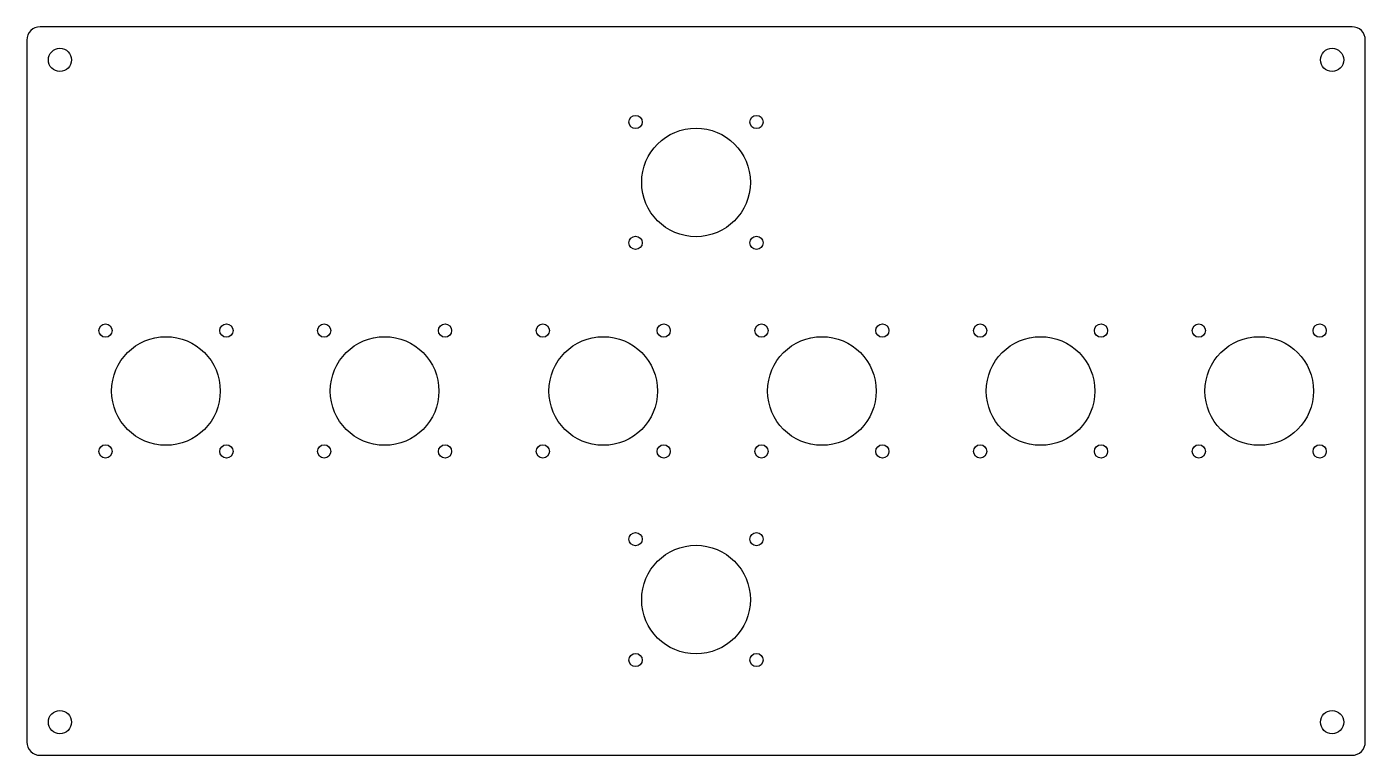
# Model space of a CAD drawing. Header units: millimetres. Extents: x 1804 to 2006, y 1090 to 1200.
import ezdxf

# ---------------------------------------------------------------- set-up
doc = ezdxf.new("R2010")
doc.units = ezdxf.units.MM

# ---------------------------------------------------------------- blocks, each defined once
blk = doc.blocks.new('*U6')
blk.add_circle((0, 0), 1)
blk = doc.blocks.new('*U8')
at = {"color": 0, "linetype": 'ByBlock', "lineweight": -2, "transparency": 16777216}
for p in [(-18.24, 0), (0, 0), (-18.24, -18.24), (0, -18.24)]:
    blk.add_blockref('*U6', p, dxfattribs=at)
blk = doc.blocks.new('*U9')
blk.add_circle((0, 0), 1)
blk = doc.blocks.new('*U11')
at = {"color": 0, "linetype": 'ByBlock', "lineweight": -2, "transparency": 16777216}
for p in [(-18.24, 0), (0, 0), (-18.24, -18.24), (0, -18.24)]:
    blk.add_blockref('*U9', p, dxfattribs=at)
blk = doc.blocks.new('*U14')
blk.add_circle((0, 0), 1)
blk = doc.blocks.new('*U16')
at = {"color": 0, "linetype": 'ByBlock', "lineweight": -2, "transparency": 16777216}
for p in [(-18.24, 0), (0, 0), (-18.24, -18.24), (0, -18.24)]:
    blk.add_blockref('*U14', p, dxfattribs=at)
blk = doc.blocks.new('*U12')
blk.add_circle((0, 0), 8.2)
blk.add_blockref('*U16', (9.12, 9.12))
blk = doc.blocks.new('*U13')
at = {"color": 0, "linetype": 'ByBlock', "lineweight": -2, "transparency": 16777216}
for p in [(0, 0), (33, 0), (66, 0), (99, 0), (132, 0), (165, 0)]:
    blk.add_blockref('*U12', p, dxfattribs=at)
blk = doc.blocks.new('*U17')
blk.add_circle((0, 0), 1.75)
blk = doc.blocks.new('*U18')
at = {"color": 0, "linetype": 'ByBlock', "lineweight": -2, "transparency": 16777216}
for p in [(0, 100), (192, 100), (0, 0), (192, 0)]:
    blk.add_blockref('*U17', p, dxfattribs=at)

msp = doc.modelspace()

# ---------------------------------------------------------------- linework, layer by layer
msp.add_lwpolyline([(1805.79, 1090.34), (2003.79, 1090.34, 0.414214), (2005.79, 1092.34), (2005.79, 1198.34, 0.414214), (2003.79, 1200.34), (1805.79, 1200.34, 0.414214), (1803.79, 1198.34), (1803.79, 1092.34, 0.414214)], format="xyb", close=True)
for centre in [(1904.79, 1176.84), (1904.79, 1113.84)]:
    msp.add_circle(centre, 8.2)

# ---------------------------------------------------------------- block references
for name, p in [('*U18', (1808.79, 1095.34)), ('*U8', (1913.91, 1185.96)), ('*U13', (1824.79, 1145.34)), ('*U11', (1913.91, 1122.96))]:
    msp.add_blockref(name, p)

doc.saveas('drawing.dxf')
